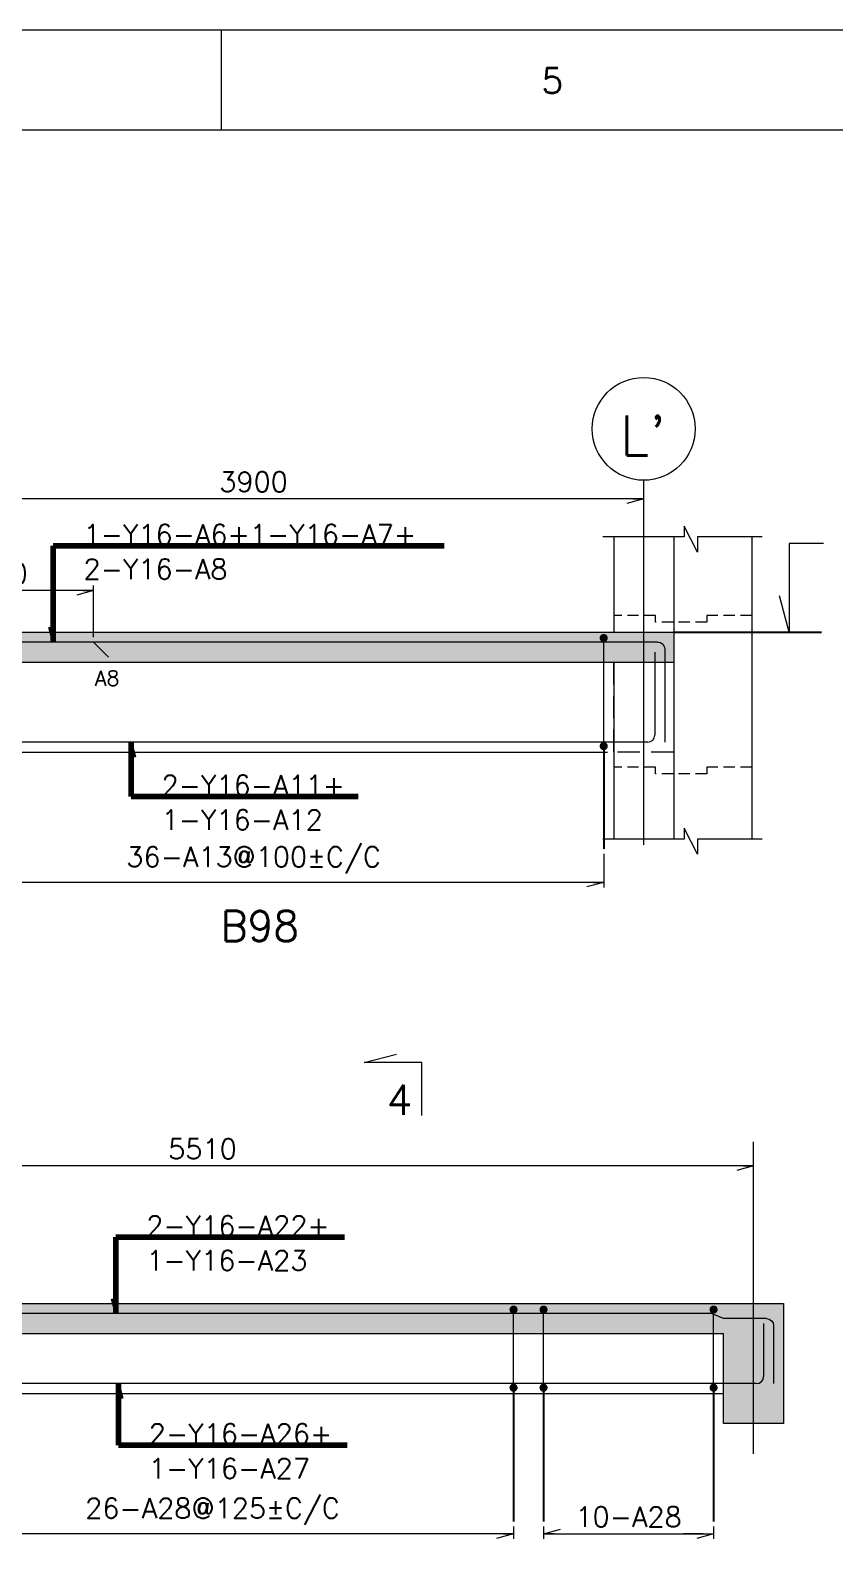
# Model space of a CAD drawing. Extents: x 875770 to 917820, y -160285 to -130585.
# Drawn here: x 889515 to 893537, y -138126 to -130585 of the extents above; entities that cross this region are included whole.
import ezdxf
from ezdxf.lldxf.tags import DXFTag

# ---------------------------------------------------------------- set-up
doc = ezdxf.new("R2010")
doc.units = 0
doc.header["$LTSCALE"] = 450
doc.header["$MEASUREMENT"] = 0
doc.header["$PDMODE"] = 34
doc.header["$PDSIZE"] = 75
for name, pattern in [('( Hidden )', [0.375, 0.25, -0.125]), ('0', [0]), ('CENTER2', [1.125, 0.75, -0.125, 0.125, -0.125]), ('HIDDEN', [0.375, 0.25, -0.125])]:
    doc.linetypes.add(name, pattern=pattern)
for name, color, linetype, lineweight in [('CIVIL', 3, 'Continuous', 0), ('CIVIL-GRID_NO_', 6, 'Continuous', 0), ('CIVILSHADE', 25, 'Continuous', 0), ('CVCJ', 2, 'Continuous', 0), ('CVELE', 4, 'Continuous', 0), ('DIM', 2, 'Continuous', 0), ('GRID', 8, 'CENTER2', 0), ('MULLION', 4, 'Continuous', 0), ('REINFORCEMENT', 6, 'Continuous', 0), ('TEMPLATE', 7, 'Continuous', 0), ('TEXT', 3, 'Continuous', 0)]:
    doc.layers.add(name, color=color, linetype=linetype, lineweight=lineweight)
doc.layers.add('CV-ELE', color=4, linetype='Continuous')
doc.styles.add('ROMANS', font='romans.shx', dxfattribs={"height": 150})
doc.styles.add('ROMANS_0', font='romans.shx')
doc.styles.get("Standard").update_dxf_attribs({"font": 'romans.shx'})
tags = doc.linetypes.add('( Dot )', pattern=[0.251, 0.001, -0.25]).pattern_tags.tags
tags[6:7] = [DXFTag(74, 4), DXFTag(75, 0), DXFTag(340, '0'), DXFTag(46, 1.0), DXFTag(50, 0.0), DXFTag(44, 0.0), DXFTag(45, 0.0)]
tags[4:5] = [DXFTag(74, 4), DXFTag(75, 0), DXFTag(340, '0'), DXFTag(46, 1.0), DXFTag(50, 0.0), DXFTag(44, 0.0), DXFTag(45, 0.0)]
tags = doc.linetypes.add('ACAD_ISO10W100', pattern=[18.5, 12, -3, 0.5, -3]).pattern_tags.tags
tags[10:11] = [DXFTag(74, 4), DXFTag(75, 0), DXFTag(340, '0'), DXFTag(46, 1.0), DXFTag(50, 0.0), DXFTag(44, 0.0), DXFTag(45, 0.0)]
tags[8:9] = [DXFTag(74, 4), DXFTag(75, 0), DXFTag(340, '0'), DXFTag(46, 1.0), DXFTag(50, 0.0), DXFTag(44, 0.0), DXFTag(45, 0.0)]
tags[6:7] = [DXFTag(74, 4), DXFTag(75, 0), DXFTag(340, '0'), DXFTag(46, 1.0), DXFTag(50, 0.0), DXFTag(44, 0.0), DXFTag(45, 0.0)]
tags[4:5] = [DXFTag(74, 4), DXFTag(75, 0), DXFTag(340, '0'), DXFTag(46, 1.0), DXFTag(50, 0.0), DXFTag(44, 0.0), DXFTag(45, 0.0)]
doc.dimstyles.new('CIVIL', dxfattribs={"dimtxt": 100, "dimasz": 0.31, "dimexe": 25, "dimexo": 25, "dimgap": 50, "dimtad": 1, "dimdec": 0, "dimlfac": 0.5, "dimzin": 0, "dimdsep": 46, "dimtxsty": 'ROMANS_0', "dimblk": 'TICK', "dimcen": 0.06, "dimclrd": 2, "dimclre": 2, "dimclrt": 3, "dimadec": 0, "dimazin": 0, "dimtfac": 1, "dimtdec": 0, "dimtofl": 0, "dimtmove": 0, "dimatfit": 3, "dimldrblk": 'TICK', "dimfxl": 1, "dimtolj": 1, "dimtzin": 0, "dimlwd": -1, "dimlwe": -1, "dimarcsym": 0})
doc.dimstyles.new('CIVIL_100', dxfattribs={"dimtxt": 100, "dimasz": 0.35, "dimexe": 25, "dimexo": 25, "dimgap": 35, "dimtad": 1, "dimdec": 0, "dimzin": 0, "dimdsep": 46, "dimtxsty": 'ROMANS_0', "dimblk": 'TICK', "dimcen": 0.5, "dimclrd": 256, "dimclre": 2, "dimclrt": 3, "dimadec": 0, "dimazin": 0, "dimtfac": 1, "dimtdec": 0, "dimtofl": 0, "dimtmove": 0, "dimatfit": 3, "dimldrblk": 'TICK', "dimfxl": 1, "dimtolj": 1, "dimtzin": 0, "dimlwd": -1, "dimlwe": -1, "dimarcsym": 0})

# ---------------------------------------------------------------- blocks, each defined once
blk = doc.blocks.new('TICK')
at = {"color": 2, "ltscale": 0.4}
blk.add_line((-150, 0), (-429, 0), dxfattribs=at)
at = {"color": 3, "linetype": 'ByBlock'}
for p, q in [((0, 0), (-241, -65)), ((-150, 0), (0, 0))]:
    blk.add_line(p, q, dxfattribs=at)
blk = doc.blocks.new('*D110')
at = {"layer": 'DEFPOINTS', "color": 0, "linetype": 'ByBlock', "transparency": 16777216}
for p in [(888882, -134676.6), (892382, -134676.6), (888882, -134844.7)]:
    blk.add_point(p, dxfattribs=at)
at = {"layer": 'DIM', "color": 2, "linetype": 'ByBlock', "transparency": 16777216}
for p, q in [((888882, -134701.6), (888882, -134869.7)), ((892382, -134701.6), (892382, -134869.7))]:
    blk.add_line(p, q, dxfattribs=at)
at = {"layer": 'DIM', "color": 0, "linetype": 'ByBlock', "transparency": 16777216}
blk.add_line((892381.6, -134844.7), (888882.3, -134844.7), dxfattribs=at)
at = {"layer": 'DIM', "color": 0, "linetype": 'ByBlock', "transparency": 16777216, "xscale": 0.349999999999965, "yscale": 0.349999999999965, "zscale": 0.349999999999965, "rotation": 180}
blk.add_blockref('TICK', (888882, -134844.7), dxfattribs=at)
at = {"layer": 'DIM', "color": 0, "linetype": 'ByBlock', "transparency": 16777216, "xscale": 0.349999999999965, "yscale": 0.349999999999965, "zscale": 0.349999999999965}
blk.add_blockref('TICK', (892382, -134844.7), dxfattribs=at)
blk = doc.blocks.new('*D111')
at = {"layer": 'DEFPOINTS', "color": 0, "linetype": 'Continuous', "transparency": 16777216}
for p in [(888682, -132927.3), (888682, -133002.9), (892582, -133002.9)]:
    blk.add_point(p, dxfattribs=at)
at = {"layer": 'DIM', "color": 2, "linetype": 'Continuous', "transparency": 16777216}
for p, q in [((888682, -132977.9), (888682, -132902.3)), ((892582, -132977.9), (892582, -132902.3))]:
    blk.add_line(p, q, dxfattribs=at)
at = {"layer": 'DIM', "color": 0, "linetype": 'Continuous', "transparency": 16777216}
blk.add_line((892581.6, -132927.3), (888682.3, -132927.3), dxfattribs=at)
at = {"layer": 'DIM', "color": 0, "linetype": 'Continuous', "transparency": 16777216, "xscale": 0.3499999999999651, "yscale": 0.3499999999999651, "zscale": 0.3499999999999651, "rotation": 180}
blk.add_blockref('TICK', (888682, -132927.3), dxfattribs=at)
at = {"layer": 'DIM', "color": 0, "linetype": 'Continuous', "transparency": 16777216, "xscale": 0.3499999999999651, "yscale": 0.3499999999999651, "zscale": 0.3499999999999651}
blk.add_blockref('TICK', (892582, -132927.3), dxfattribs=at)
at = {"layer": 'DIM', "color": 3, "linetype": 'Continuous', "transparency": 16777216, "insert": (890632, -132842.3), "char_height": 100, "attachment_point": 5, "style": 'ROMANS_0'}
blk.add_mtext('\\A1;3900', dxfattribs=at)
blk = doc.blocks.new('*D122')
at = {"layer": 'DEFPOINTS', "color": 0, "linetype": 'Continuous', "transparency": 16777216}
for p in [(888832, -133386.3), (888832, -133538.9), (889832, -133643.3)]:
    blk.add_point(p, dxfattribs=at)
at = {"layer": 'DIM', "color": 2, "linetype": 'Continuous', "transparency": 16777216}
for p, q in [((888832, -133513.9), (888832, -133361.3)), ((889832, -133618.3), (889832, -133361.3))]:
    blk.add_line(p, q, dxfattribs=at)
at = {"layer": 'DIM', "color": 0, "linetype": 'Continuous', "transparency": 16777216}
blk.add_line((889831.6, -133386.3), (888832.3, -133386.3), dxfattribs=at)
at = {"layer": 'DIM', "color": 0, "linetype": 'Continuous', "transparency": 16777216, "xscale": 0.3499999999999651, "yscale": 0.3499999999999651, "zscale": 0.3499999999999651, "rotation": 180}
blk.add_blockref('TICK', (888832, -133386.3), dxfattribs=at)
at = {"layer": 'DIM', "color": 0, "linetype": 'Continuous', "transparency": 16777216, "xscale": 0.3499999999999651, "yscale": 0.3499999999999651, "zscale": 0.3499999999999651}
blk.add_blockref('TICK', (889832, -133386.3), dxfattribs=at)
at = {"layer": 'DIM', "color": 3, "linetype": 'Continuous', "transparency": 16777216, "insert": (889332, -133301.3), "char_height": 100, "attachment_point": 5, "style": 'ROMANS_0'}
blk.add_mtext('\\A1;1000', dxfattribs=at)
blk = doc.blocks.new('*D131')
at = {"layer": 'DEFPOINTS', "color": 0, "linetype": 'Continuous', "transparency": 16777216}
for p in [(887621.7, -136261.9), (887621.7, -136337.5), (893131.3, -136337.5)]:
    blk.add_point(p, dxfattribs=at)
at = {"layer": 'DIM', "color": 2, "linetype": 'Continuous', "transparency": 16777216}
for p, q in [((887621.7, -136312.5), (887621.7, -136236.9)), ((893131.3, -136312.5), (893131.3, -136236.9))]:
    blk.add_line(p, q, dxfattribs=at)
at = {"layer": 'DIM', "color": 0, "linetype": 'Continuous', "transparency": 16777216}
blk.add_line((893131, -136261.9), (887622.1, -136261.9), dxfattribs=at)
at = {"layer": 'DIM', "color": 0, "linetype": 'Continuous', "transparency": 16777216, "xscale": 0.3499999999999651, "yscale": 0.3499999999999651, "zscale": 0.3499999999999651, "rotation": 180}
blk.add_blockref('TICK', (887621.7, -136261.9), dxfattribs=at)
at = {"layer": 'DIM', "color": 0, "linetype": 'Continuous', "transparency": 16777216, "xscale": 0.3499999999999651, "yscale": 0.3499999999999651, "zscale": 0.3499999999999651}
blk.add_blockref('TICK', (893131.3, -136261.9), dxfattribs=at)
at = {"layer": 'DIM', "color": 3, "linetype": 'Continuous', "transparency": 16777216, "insert": (890376.5, -136176.9), "char_height": 100, "attachment_point": 5, "style": 'ROMANS_0'}
blk.add_mtext('\\A1;5510', dxfattribs=at)
blk = doc.blocks.new('*D144')
at = {"layer": 'DEFPOINTS', "color": 0, "linetype": 'ByBlock', "transparency": 16777216}
for p in [(888921.7, -138039.5), (891931.3, -138039.5), (888921.7, -138101)]:
    blk.add_point(p, dxfattribs=at)
at = {"layer": 'DIM', "color": 2, "linetype": 'ByBlock', "transparency": 16777216}
for p, q in [((888921.7, -138064.5), (888921.7, -138126)), ((891931.3, -138064.5), (891931.3, -138126))]:
    blk.add_line(p, q, dxfattribs=at)
at = {"layer": 'DIM', "color": 0, "linetype": 'ByBlock', "transparency": 16777216}
blk.add_line((891931, -138101), (888922.1, -138101), dxfattribs=at)
at = {"layer": 'DIM', "color": 0, "linetype": 'ByBlock', "transparency": 16777216, "xscale": 0.349999999999965, "yscale": 0.349999999999965, "zscale": 0.349999999999965, "rotation": 180}
blk.add_blockref('TICK', (888921.7, -138101), dxfattribs=at)
at = {"layer": 'DIM', "color": 0, "linetype": 'ByBlock', "transparency": 16777216, "xscale": 0.349999999999965, "yscale": 0.349999999999965, "zscale": 0.349999999999965}
blk.add_blockref('TICK', (891931.3, -138101), dxfattribs=at)
blk = doc.blocks.new('*D146')
at = {"layer": 'DEFPOINTS', "color": 0, "linetype": 'ByBlock', "transparency": 16777216}
for p in [(892081.3, -138039.5), (892931.3, -138039.5), (892931.3, -138101)]:
    blk.add_point(p, dxfattribs=at)
at = {"layer": 'DIM', "color": 2, "linetype": 'ByBlock', "transparency": 16777216}
for p, q in [((892081.3, -138064.5), (892081.3, -138126)), ((892931.3, -138064.5), (892931.3, -138126))]:
    blk.add_line(p, q, dxfattribs=at)
at = {"layer": 'DIM', "color": 0, "linetype": 'ByBlock', "transparency": 16777216}
blk.add_line((892081.7, -138101), (892931, -138101), dxfattribs=at)
at = {"layer": 'DIM', "color": 0, "linetype": 'ByBlock', "transparency": 16777216, "xscale": 0.349999999999965, "yscale": 0.349999999999965, "zscale": 0.349999999999965, "rotation": 180}
blk.add_blockref('TICK', (892081.3, -138101), dxfattribs=at)
at = {"layer": 'DIM', "color": 0, "linetype": 'ByBlock', "transparency": 16777216, "xscale": 0.349999999999965, "yscale": 0.349999999999965, "zscale": 0.349999999999965}
blk.add_blockref('TICK', (892931.3, -138101), dxfattribs=at)
blk = doc.blocks.new('*U82')
at = {"layer": 'TEMPLATE', "color": 2, "linetype": '0'}
for p, q in [((31538, 22275), (-31538, 22275)), ((-9488, 22275), (-9488, 21525))]:
    blk.add_line(p, q, dxfattribs=at)
at = {"layer": 'TEMPLATE', "color": 6, "linetype": '0'}
blk.add_line((30788, 21525), (-29288, 21525), dxfattribs=at)
at = {"layer": 'TEMPLATE', "color": 4, "style": 'ROMANS'}
blk.add_text('5', height=188, dxfattribs=at).set_placement((-7085, 21802))

msp = doc.modelspace()

# ---------------------------------------------------------------- hatches: boundary and pattern name
at = {"layer": 'CIVILSHADE', "ltscale": 0.2}
for points in [[(881931.98, -134193.28), (881931.98, -133743.28), (878366.98, -133743.28), (878366.98, -134193.28), (878066.98, -134193.28), (878066.98, -133743.28), (878066.98, -133593.28), (892731.98, -133593.28), (892731.98, -133743.28), (892431.98, -133743.28), (888831.98, -133743.28), (888831.98, -134193.28), (888531.98, -134193.28), (888531.98, -133743.28), (886131.98, -133743.28), (886131.98, -134193.28), (885831.98, -134193.28), (885831.98, -133743.28), (882231.98, -133743.28), (882231.98, -134193.28)], [(877869.3, -137550.26), (877869.3, -136950.26), (893281.3, -136950.26), (893281.3, -137550.26), (892981.3, -137550.26), (892981.3, -137100.26), (887806.74, -137100.26), (887806.74, -137550.26), (887476.74, -137550.26), (887476.74, -137100.26), (884171.74, -137100.26), (884171.74, -137400.26), (883871.74, -137400.26), (883871.74, -137100.26), (880571.74, -137100.26), (880571.74, -137400.26), (880271.74, -137400.26), (880271.74, -137100.26), (878169.3, -137100.26), (878169.3, -137550.26)]]:
    msp.add_hatch(color=25, dxfattribs=at).paths.add_polyline_path(points)

# ---------------------------------------------------------------- linework, layer by layer
at = {"color": 1, "linetype": '( Dot )', "ltscale": 0.5}
for p, q in [((892731.98, -133593.28), (893197.49, -133593.28)), ((892381.98, -134163.56), (892381.98, -134676.57)), ((891931.3, -137370.55), (891931.3, -138039.52)), ((892081.3, -137370.55), (892081.3, -138039.52)), ((892931.3, -137370.55), (892931.3, -138039.52))]:
    msp.add_line(p, q, dxfattribs=at)
at = {"layer": 'CIVIL', "color": 3, "ltscale": 0.666667}
for p, q in [((892431.98, -133117.33), (892431.98, -133593.28)), ((892731.98, -133117.33), (892731.98, -133593.28)), ((893121.69, -133117.33), (893121.69, -133593.28)), ((878066.98, -133593.28), (892731.98, -133593.28)), ((892731.98, -133593.28), (892731.98, -134628.04)), ((893121.69, -133593.28), (893121.69, -134628.04)), ((892431.98, -133743.28), (892431.98, -134628.04)), ((888831.98, -134193.28), (892401.63, -134193.28)), ((877869.3, -136950.26), (893281.3, -136950.26)), ((887871.74, -137400.26), (892981.3, -137400.26))]:
    msp.add_line(p, q, dxfattribs=at)
at = {"layer": 'CIVIL', "color": 3, "linetype": 'Continuous'}
for p, q in [((888831.98, -133743.28), (892731.98, -133743.28)), ((887806.74, -137100.26), (892981.3, -137100.26))]:
    msp.add_line(p, q, dxfattribs=at)
at = {"layer": 'CIVIL', "color": 3, "linetype": 'Continuous', "ltscale": 0.515407}
msp.add_line((892431.98, -133743.28), (892431.98, -133743.28), dxfattribs=at)
at = {"layer": 'CIVIL', "color": 2, "ltscale": 0.333333, "flags": 128}
for points in [[(893174.63, -133117.33), (892851.28, -133117.33), (892851.28, -133193.39), (892784.23, -133063.65), (892784.23, -133117.33), (892378.11, -133117.33)], [(893174.63, -134628.04), (892851.28, -134628.04), (892851.28, -134704.09), (892784.23, -134574.35), (892784.23, -134628.04), (892378.11, -134628.04)]]:
    msp.add_lwpolyline(points, dxfattribs=at)
at = {"layer": 'CIVIL', "color": 3, "linetype": '( Hidden )'}
msp.add_lwpolyline([(892731.98, -133593.28), (892731.98, -134193.28), (892431.98, -134193.28), (892431.98, -133743.28)], dxfattribs=at)
at = {"layer": 'CIVIL', "color": 3, "linetype": 'Continuous', "ltscale": 0.5, "flags": 128}
msp.add_lwpolyline([(893281.3, -136950.26), (893281.3, -137550.26), (892981.3, -137550.26), (892981.3, -137100.26)], dxfattribs=at)
at = {"layer": 'CIVIL-GRID_NO_', "color": 6, "ltscale": 0.714288}
msp.add_circle((892581.98, -132577.49), 257.14, dxfattribs=at)
at = {"layer": 'CV-ELE', "color": 2, "ltscale": 0.266667}
msp.add_line((893197.49, -133593.28), (893470.92, -133593.28), dxfattribs=at)
at = {"layer": 'CV-ELE', "color": 6, "lineweight": 0, "ltscale": 0.666667, "flags": 128}
msp.add_lwpolyline([(893481.03, -133150.33), (893308.87, -133150.33), (893308.87, -133593.28), (893260.35, -133412.17)], dxfattribs=at)
at = {"layer": 'CVCJ', "color": 2, "linetype": 'HIDDEN', "ltscale": 0.5}
for points in [[(893121.69, -133509.94), (892897.37, -133509.94), (892897.37, -133543.28), (892640.99, -133543.28), (892640.99, -133509.94), (892431.98, -133509.94)], [(893121.69, -134268.28), (892897.37, -134268.28), (892897.37, -134301.61), (892640.99, -134301.61), (892640.99, -134268.28), (892431.98, -134268.28)]]:
    msp.add_lwpolyline(points, dxfattribs=at)
at = {"layer": 'CVELE', "color": 6, "ltscale": 0.5, "flags": 128}
msp.add_lwpolyline([(891473.14, -136010.24), (891473.14, -135745.79), (891185.04, -135745.79), (891346.03, -135702.65)], dxfattribs=at)
at = {"layer": 'GRID', "color": 8, "linetype": 'ACAD_ISO10W100', "ltscale": 0.05}
for p, q in [((892581.98, -134656.96), (892581.98, -132834.63)), ((893131.3, -137701.79), (893131.3, -136141.73))]:
    msp.add_line(p, q, dxfattribs=at)
at = {"layer": 'REINFORCEMENT', "linetype": 'ByBlock'}
for p, q in [((892381.98, -134163.56), (892381.98, -133622.99)), ((892652.62, -133643.28), (888892.25, -133643.28)), ((889831.98, -133643.28), (889906.98, -133718.28)), ((892602.62, -134143.28), (888891.71, -134143.28)), ((892921.03, -137000.26), (887311.47, -137000.26)), ((891931.3, -137370.55), (891931.3, -136979.97)), ((892081.3, -137370.55), (892081.3, -136979.97)), ((892981.3, -137025.37), (892921.03, -137000.26)), ((892931.3, -137370.55), (892931.3, -136979.97)), ((893196.3, -137025.37), (892981.3, -137025.37)), ((893146.3, -137350.26), (887312.01, -137350.26))]:
    msp.add_line(p, q, dxfattribs=at)
at = {"layer": 'REINFORCEMENT', "ltscale": 0.5}
for p, q in [((892637.62, -133693.3), (892637.62, -134108.28)), ((892687.62, -133678.28), (892687.62, -134143.28)), ((893181.3, -137050.28), (893181.3, -137315.26)), ((893231.3, -137060.37), (893231.3, -137350.26))]:
    msp.add_line(p, q, dxfattribs=at)
at = {"layer": 'REINFORCEMENT', "ltscale": 0.125, "const_width": 20.25, "flags": 128}
for points in [[(892392.11, -133622.99, -1), (892371.86, -133622.99, -1), (892392.11, -133622.99)], [(892392.11, -134163.56, 1), (892371.86, -134163.56, 1), (892392.11, -134163.56)], [(891941.43, -136979.97, -1), (891921.18, -136979.97, -1), (891941.43, -136979.97)], [(892091.43, -136979.97, -1), (892071.18, -136979.97, -1), (892091.43, -136979.97)], [(892941.43, -136979.97, -1), (892921.18, -136979.97, -1), (892941.43, -136979.97)], [(891941.43, -137370.55, 1), (891921.18, -137370.55, 1), (891941.43, -137370.55)], [(892091.43, -137370.55, 1), (892071.18, -137370.55, 1), (892091.43, -137370.55)], [(892941.43, -137370.55, 1), (892921.18, -137370.55, 1), (892941.43, -137370.55)]]:
    msp.add_lwpolyline(points, format="xyb", dxfattribs=at)
at = {"layer": 'REINFORCEMENT', "linetype": 'ByBlock', "extrusion": (0, 0, -1)}
for centre in [(-892652.62, -133678.28), (-893196.3, -137060.37)]:
    msp.add_arc(centre, 35, 90, 180, dxfattribs=at)
at = {"layer": 'REINFORCEMENT', "linetype": 'ByBlock'}
for centre in [(892602.62, -134108.28), (893146.3, -137315.26)]:
    msp.add_arc(centre, 35, 270, 0, dxfattribs=at)

# ---------------------------------------------------------------- block references
at = {"layer": 'DIM', "ltscale": 0.666667, "xscale": 0.6666666666666, "yscale": 0.6666666666666, "zscale": 0.6666666666666}
msp.add_blockref('*U82', (896795.06, -145434.56, 25), dxfattribs=at)

# ---------------------------------------------------------------- texts
at = {"layer": 'CIVIL-GRID_NO_', "color": 6}
for s, insert, char_height, attachment_point, line_spacing_factor in [("L'", (892578.88, -132610.82), 200, 5, 0.6), ('4', (891297.31, -136006.8), 150, 7, 0.671999)]:
    msp.add_mtext(s, dxfattribs=dict(at, insert=insert, char_height=char_height, attachment_point=attachment_point, line_spacing_factor=line_spacing_factor))
at = {"layer": 'DIM', "color": 3, "linetype": 'ByBlock', "char_height": 100, "attachment_point": 5, "style": 'ROMANS_0'}
for s, insert in [('\\A1;36-A13@100±C/C', (890631.98, -134733.54)), ('\\A1;26-A28@125±C/C', (890426.52, -137989.84)), ('\\A1;10-A28', (892506.3, -138016.03))]:
    msp.add_mtext(s, dxfattribs=dict(at, insert=insert))
at = {"layer": 'MULLION', "color": 3}
for s, insert, char_height, attachment_point, line_spacing_factor in [('1-Y16-A6+1-Y16-A7+', (889781.81, -133155.26), 100, 7, 0.8), ('2-Y16-A8', (889781.81, -133328.18), 100, 7, 0.8), ('A8', (889838.97, -133786.3), 75, 1, 1.066666), ('2-Y16-A11+', (890172.07, -134409.15), 100, 7, 0.8), ('1-Y16-A12', (890172.07, -134582.07), 100, 7, 0.8), ('2-Y16-A22+', (890095.53, -136611.72), 100, 7, 0.8), ('1-Y16-A23', (890095.53, -136784.63), 100, 7, 0.8), ('2-Y16-A26+', (890108.16, -137651.13), 100, 7, 0.8), ('1-Y16-A27', (890108.16, -137824.05), 100, 7, 0.8)]:
    msp.add_mtext(s, dxfattribs=dict(at, insert=insert, char_height=char_height, attachment_point=attachment_point, line_spacing_factor=line_spacing_factor))
at = {"layer": 'TEXT', "color": 6, "insert": (890859.24, -135137.63), "char_height": 150, "attachment_point": 9, "line_spacing_factor": 0.8, "style": 'ROMANS'}
msp.add_mtext('B98', dxfattribs=at)

# ---------------------------------------------------------------- dimensions: what is measured, and where the dimension line sits
at = {"layer": 'DIM', "linetype": 'Continuous'}
for base, p1, p2, picture, middle in [((888681.98, -132927.34), (892581.98, -133002.9), (888681.98, -133002.9), '*D111', (890631.98, -132842.34)), ((888831.98, -133386.33), (889831.98, -133643.28), (888831.98, -133538.91), '*D122', (889331.98, -133301.33)), ((887621.74, -136261.91), (893131.3, -136337.46), (887621.74, -136337.46), '*D131', (890376.52, -136176.91))]:
    dim = msp.add_linear_dim(base=base, p1=p1, p2=p2, angle=180, dimstyle='CIVIL_100', override={"dimtxt": 100, "dimasz": 0.35, "dimexe": 25, "dimexo": 25, "dimgap": 35, "dimcen": 0.5, "dimclrd": 0, "dimlwe": 65535}, dxfattribs=at)
    dim.commit()
    dim.dimension.update_dxf_attribs({"geometry": picture, "text_midpoint": middle})
at = {"layer": 'DIM', "linetype": 'ByBlock'}
for base, p1, p2, picture, middle in [((888881.98, -134844.73), (892381.98, -134676.57), (888881.98, -134676.57), '*D110', (890631.98, -134844.73)), ((888921.74, -138101.03), (891931.3, -138039.52), (888921.74, -138039.52), '*D144', (890426.52, -138101.03))]:
    dim = msp.add_linear_dim(base=base, p1=p1, p2=p2, angle=180, text=' ', dimstyle='CIVIL_100', override={"dimtxt": 100, "dimasz": 0.35, "dimexe": 25, "dimexo": 25, "dimgap": 35, "dimcen": 0.5, "dimclrd": 0, "dimlwe": 65535}, dxfattribs=at)
    dim.commit()
    dim.dimension.update_dxf_attribs({"geometry": picture, "text_midpoint": middle})
dim = msp.add_linear_dim(base=(892931.3, -138101.03), p1=(892081.3, -138039.52), p2=(892931.3, -138039.52), text=' ', dimstyle='CIVIL_100', override={"dimtxt": 100, "dimasz": 0.35, "dimexe": 25, "dimexo": 25, "dimgap": 35, "dimcen": 0.5, "dimclrd": 0, "dimlwe": 65535}, dxfattribs=at)
dim.commit()
dim.dimension.update_dxf_attribs({"geometry": '*D146', "text_midpoint": (892506.3, -138101.03)})

# ---------------------------------------------------------------- leaders
at = {"layer": 'DIM', "ltscale": 0.4}
for points in [[(889630.35, -133643.28), (889630.35, -133161.72), (891584.66, -133161.72)], [(890020.62, -134143.28), (890020.62, -134415.61), (891155.29, -134415.61)], [(889944.07, -137000.26), (889944.07, -136618.18), (891086.97, -136618.18)], [(889956.71, -137350.26), (889956.71, -137657.6), (891099.61, -137657.6)]]:
    msp.add_leader(points, dimstyle='CIVIL', override={"dimscale": 1, "dimtxt": 100, "dimasz": 0.31, "dimgap": 50, "dimlfac": 0.75, "dimtxsty": 'ROMANS_0', "dimclrd": 0, "dimldrblk": 'TICK', "dimfxl": 100, "dimlwd": 65534, "dimarcsym": 1}, dxfattribs=at)

doc.saveas('drawing.dxf')
